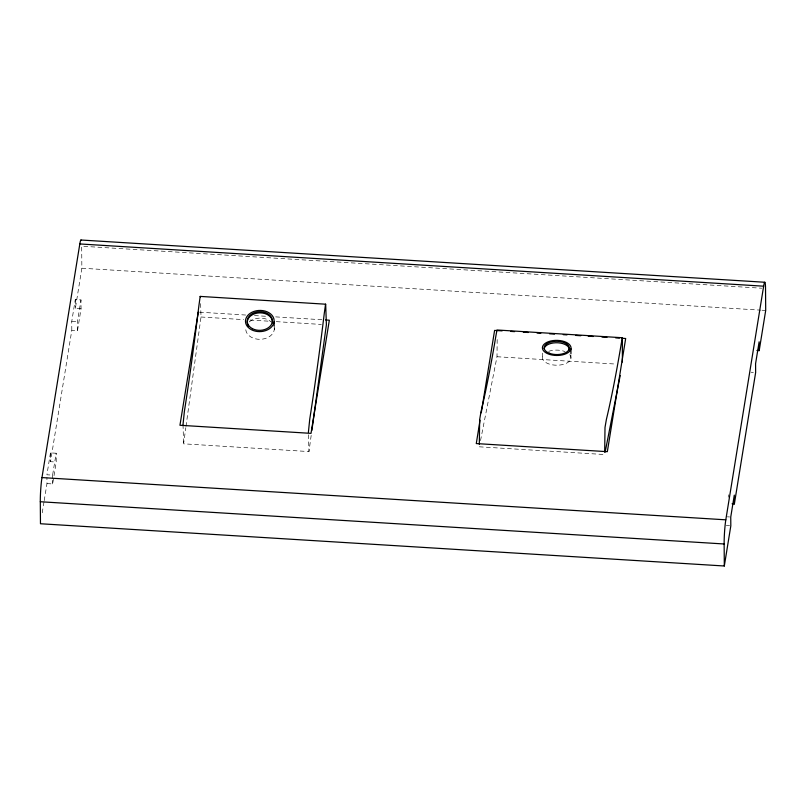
<?xml version="1.0" encoding="UTF-8"?>
<svg xmlns="http://www.w3.org/2000/svg" width="806" height="806" viewBox="0 0 806 806"><rect width="100%" height="100%" fill="white"/><g stroke="black" fill="none" stroke-linecap="round" stroke-linejoin="round"><path stroke-width="0.6" stroke-dasharray="4.03 3.02" d="M480.507 440.63L497 356.736L497.181 338.51M542.388 356.766L542.418 353.119M570.88 358.529L570.91 354.882M311.187 435.411L308.97 451.572L183.597 443.824L185.823 427.664M185.995 426.424L201.016 317L200.583 302.582M50.456 452.881L46.909 474.784L52.602 475.137L56.158 453.234L50.456 452.881L50.526 461.687L56.218 462.04L56.158 453.234M71.805 330.269L71.744 321.463L75.29 299.56L80.983 299.913L81.053 308.718L77.507 330.621L71.805 330.269L50.526 461.687M42.244 512.797L44.018 501.846M44.219 500.627L46.98 483.59L46.929 477.303M81.053 308.718L75.361 308.366L81.859 268.217L81.688 246.203L761.761 288.216M77.507 330.621L77.436 321.816L80.983 299.913M46.98 483.59L52.672 483.943L56.218 462.04M728.201 497.211L728.594 494.773M81.859 268.217L760.683 310.149M761.932 310.219L765.7 310.451M199.525 312.184L245.709 315.035M254.444 315.569L268.176 316.426M275.672 316.879L321.856 319.74M201.016 317L243.644 319.629M249.91 320.022L271.229 321.342M276.236 321.644L321.372 324.435M71.744 321.463L77.436 321.816M751.091 372.231L753.368 372.372M497 356.736L616.106 364.09M479.288 446.806L604.661 454.544M727.324 516.817L729.611 516.958M726.256 525.552L729.672 525.764M308.456 434.746L308.97 451.572M274.221 327.397L274.292 329.604M183.012 424.601L183.597 443.824M75.29 299.56L75.361 308.366M52.602 475.137L52.632 478.915M52.642 480.175L52.672 483.943M274.322 327.75A14.327 10.599 -1.7 0 1 259.844 339.326A14.327 10.599 -1.7 0 1 245.8 327.841M249.205 321.937A14.327 10.599 -1.7 0 1 271.148 321.866M569.711 354.66A14.327 7.556 0.6 0 1 557.027 365.209A14.327 7.556 0.6 0 1 543.254 354.862M548.604 351.335A14.327 7.556 0.6 0 1 565.036 351.587"/><path stroke-width="1.21" d="M479.318 444.368L479.63 419.735L481.031 411.614A647.42 53.821 -86.5 0 0 495.801 336.485L496.98 329.986L622.353 337.734L622.393 362.045M570.93 353.663L570.97 348.797A14.327 7.556 0.6 0 0 550.881 340.978A14.327 7.556 0.6 0 0 548.322 353.975A14.327 7.556 0.6 0 0 570.97 348.797M604.681 452.116L605.004 427.472L606.404 419.362A647.42 53.821 -86.5 0 0 621.174 344.233L622.353 337.734M311.872 430.434L326.39 324.747L325.674 304.205L200.19 296.406L198.911 305.595A647.42 53.821 -86.5 0 1 184.383 411.372L183.012 424.601M732.08 503.79L734.367 503.931L734.296 495.126L730.75 517.029L730.82 525.834L724.312 565.993L40.471 523.749L40.3 501.735A17.188 1.431 -86.5 0 1 41.972 477.585L79.814 243.946A17.188 1.431 -86.5 0 1 81.255 240.43M198.276 312.103L179.95 425.266L311.015 433.366L329.342 320.204L325.594 319.972M480.064 420.198L476.275 443.572L607.341 451.672L625.678 338.5L621.93 338.268M481.253 412.823L494.602 330.41L502.098 330.873M724.312 565.993L724.141 543.979A17.188 1.431 -86.5 0 1 725.813 519.82L763.645 286.19L79.814 243.946M734.367 503.931L755.645 372.513L755.575 363.708L759.131 341.804L759.192 350.61L756.915 350.469M759.192 350.61L765.7 310.451L765.529 288.447A17.188 1.431 -86.5 0 0 763.645 286.19M605.145 452.075L620.187 375.586M325.564 304.154L324.284 313.333A647.42 53.821 -86.5 0 1 309.746 419.12L308.386 432.348M80.912 240.007L764.753 282.251M510.833 331.407L514.581 331.639M523.316 332.183L528.313 332.485M537.048 333.029L540.796 333.261M549.531 333.805L554.518 334.107M563.263 334.651L567.001 334.883M575.746 335.417L580.733 335.729M588.229 336.193L593.216 336.495M601.961 337.039L606.948 337.351M615.683 337.885L619.431 338.117M41.972 477.585L725.813 519.82M40.3 501.735L724.141 543.979M200.19 296.406L200.392 296.93M274.06 321.896A14.327 10.599 -1.7 0 1 251.432 329.735A14.327 10.599 -1.7 0 1 253.94 311.428A14.327 10.599 -1.7 0 1 274.06 321.896L274.191 326.299M248.359 326.148A12.594 9.319 -1.7 0 1 257.839 313A12.594 9.319 -1.7 0 1 272.368 322.944M544.191 348.605A12.594 6.639 0.6 0 1 558.014 342.782A12.594 6.639 0.6 0 1 569.238 350.147M252.449 328.677A12.594 9.319 -1.7 0 0 272.337 321.796A12.594 9.319 -1.7 0 0 254.656 312.587A12.594 9.319 -1.7 0 0 252.449 328.677M549.339 353.24A12.594 6.639 0.6 0 0 569.248 348.686A12.594 6.639 0.6 0 0 551.586 341.815A12.594 6.639 0.6 0 0 549.339 353.24"/></g></svg>
